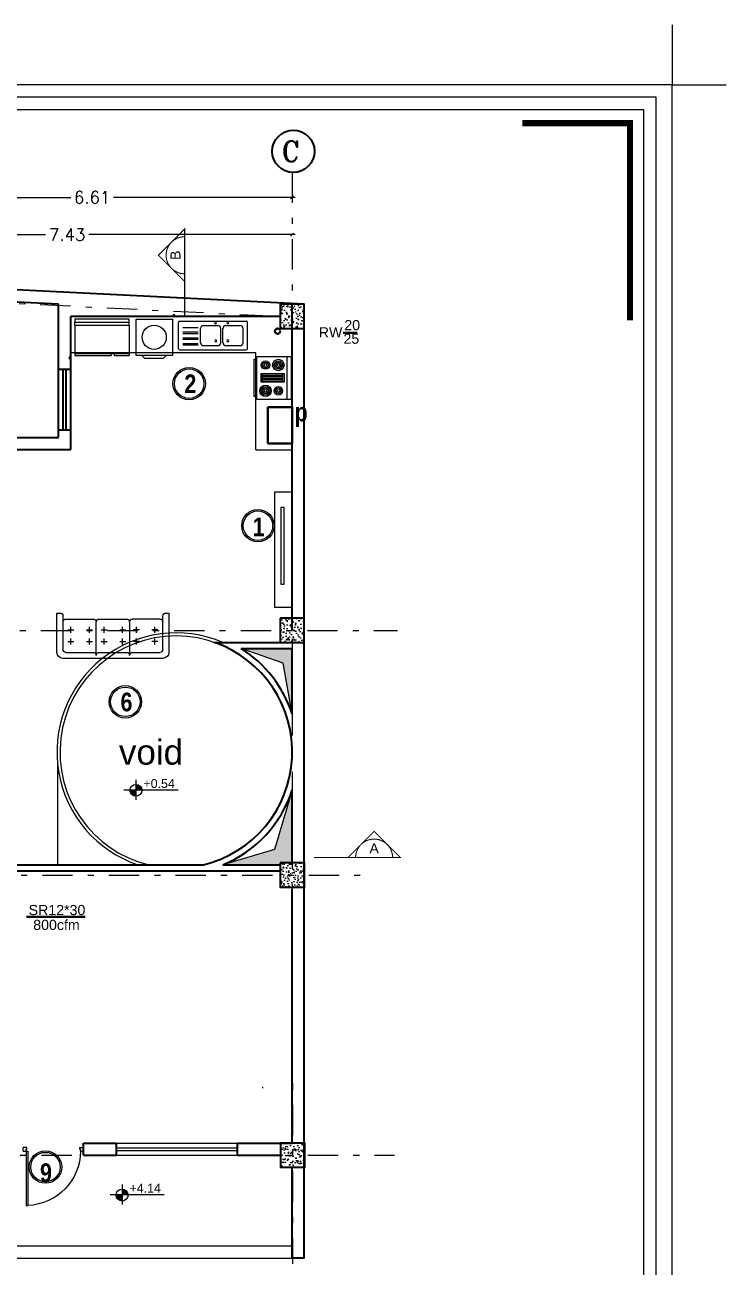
# Model space of a CAD drawing. Header units: inches. Extents: x 0 to 535, y -174 to 989.
# Drawn here: x 215.74 to 227.32, y -66.32 to -45.8 of the extents above; entities that cross this region are included whole.
import ezdxf
from ezdxf.enums import TextEntityAlignment as Align

# ---------------------------------------------------------------- set-up
doc = ezdxf.new("R2010")
doc.units = ezdxf.units.IN
doc.header["$MEASUREMENT"] = 0
doc.linetypes.add('DASHDOT', pattern=[1, 0.5, -0.25, 0, -0.25])
doc.linetypes.add('DASHDOT2', pattern=[0.5, 0.25, -0.125, 0, -0.125])
for name, color, linetype, lineweight in [('1', 1, 'Continuous', 9), ('AB', 1, 'DASHDOT2', 30), ('ax', 8, 'Continuous', 5), ('beton sabok', 9, 'Continuous', 5), ('dimension', 21, 'Continuous', 9), ('door', 1, 'Continuous', 5), ('font', 253, 'Continuous', 9), ('FUR', 252, 'Continuous', 5), ('Furniture', 175, 'Continuous', 5), ('HEATING', 1, 'Continuous', 30), ('kadr02$0$AEOCLG', 4, 'Continuous', 9), ('Kitchen', 7, 'Continuous', 5), ('wall', 51, 'Continuous', 25), ('window', 152, 'Continuous', 5)]:
    doc.layers.add(name, color=color, linetype=linetype, lineweight=lineweight)
doc.layers.add('Section', color=3, linetype='Continuous')
doc.styles.add('amir text b', font='swisscbo.ttf')
doc.styles.add('arial', font='arial.ttf')
doc.styles.add('ROMANT', font='romant')
doc.styles.get("Standard").update_dxf_attribs({"font": 'arial.ttf'})
doc.dimstyles.new('STANDARD$0', dxfattribs={"dimtxt": 0.2, "dimasz": 0.05, "dimexe": 0.05, "dimexo": 0.05, "dimgap": 0.05, "dimtad": 0, "dimzin": 0, "dimdsep": 46, "dimtxsty": 'ROMANT', "dimblk": 'OBLIQUE', "dimcen": 0, "dimdle": 0.05, "dimclrd": 256, "dimclre": 256, "dimclrt": 256, "dimadec": 0, "dimazin": 0, "dimtfac": 1, "dimtix": 1, "dimtofl": 0, "dimtmove": 1, "dimatfit": 3, "dimldrblk": 'OBLIQUE', "dimfxl": 1, "dimtolj": 1, "dimtzin": 0, "dimlwd": -1, "dimlwe": -1, "dimarcsym": 1})

# ---------------------------------------------------------------- blocks, each defined once
blk = doc.blocks.new('sofa25')
at = {"layer": 'Furniture'}
for p, q in [((0.825, 0.65), (-0.825, 0.65)), ((-0.925, 0.55), (-0.925, -0.1)), ((-0.825, -0.05), (-0.825, 0.5)), ((-0.775, 0.55), (-0.325, 0.55)), ((-0.694, 0.421), (-0.694, 0.322)), ((-0.389, 0.421), (-0.389, 0.322)), ((-0.275, 0.6), (-0.275, 0.05)), ((-0.225, 0.55), (0.225, 0.55)), ((-0.144, 0.421), (-0.144, 0.322)), ((0.161, 0.421), (0.161, 0.322)), ((0.275, 0.05), (0.275, 0.6)), ((0.325, 0.55), (0.775, 0.55)), ((0.389, 0.421), (0.389, 0.322)), ((0.694, 0.421), (0.694, 0.322)), ((0.825, 0.5), (0.825, -0.05)), ((0.925, -0.1), (0.925, 0.55)), ((-0.744, 0.372), (-0.644, 0.372)), ((-0.694, 0.226), (-0.694, 0.127)), ((-0.438, 0.372), (-0.339, 0.372)), ((-0.389, 0.226), (-0.389, 0.127)), ((-0.194, 0.372), (-0.094, 0.372)), ((-0.144, 0.226), (-0.144, 0.127)), ((0.112, 0.372), (0.211, 0.372)), ((0.161, 0.226), (0.161, 0.127)), ((0.438, 0.372), (0.339, 0.372)), ((0.389, 0.226), (0.389, 0.127)), ((0.744, 0.372), (0.644, 0.372)), ((0.694, 0.226), (0.694, 0.127)), ((-0.775, 0), (-0.325, 0)), ((-0.744, 0.176), (-0.644, 0.176)), ((-0.438, 0.176), (-0.339, 0.176)), ((-0.225, 0), (0.225, 0)), ((-0.194, 0.176), (-0.094, 0.176)), ((0.112, 0.176), (0.211, 0.176)), ((0.775, 0), (0.325, 0)), ((0.438, 0.176), (0.339, 0.176)), ((0.744, 0.176), (0.644, 0.176)), ((-0.925, -0.1), (-0.875, -0.1)), ((0.875, -0.1), (0.925, -0.1))]:
    blk.add_line(p, q, dxfattribs=at)
for centre, radius, start, end in [((-0.825, 0.55), 0.1, 90, 180), ((0.825, 0.55), 0.1, 0, 90), ((-0.775, 0.5), 0.05, 90, 180), ((-0.325, 0.6), 0.05, 270, 0), ((-0.225, 0.6), 0.05, 180, 270), ((0.225, 0.6), 0.05, 270, 0), ((0.325, 0.6), 0.05, 180, 270), ((0.775, 0.5), 0.05, 0, 90), ((-0.775, 0.05), 0.05, 180, 270), ((-0.325, 0.05), 0.05, 270, 0), ((-0.225, 0.05), 0.05, 180, 270), ((0.225, 0.05), 0.05, 270, 0), ((0.325, 0.05), 0.05, 180, 270), ((0.775, 0.05), 0.05, 270, 0), ((-0.875, -0.05), 0.05, 270, 0), ((0.875, -0.05), 0.05, 180, 270)]:
    blk.add_arc(centre, radius, start, end, dxfattribs=at)
blk = doc.blocks.new('ref12')
at = {"layer": 'Kitchen'}
for p, q in [((0, 0), (-0.9, 0)), ((-0.9, 0), (-0.9, -0.05)), ((0, -0.05), (0, 0)), ((-0.9, -0.05), (0, -0.05)), ((-0.9, -0.1), (-0.9, -0.05)), ((-0.9, -0.1), (-0.9, -0.6)), ((-0.9, -0.1), (0, -0.1)), ((0, -0.1), (0, -0.05)), ((0, -0.1), (0, -0.6)), ((-0.9, -0.57), (0, -0.57)), ((-0.9, -0.6), (-0.3, -0.6)), ((-0.3, -0.57), (-0.3, -0.6)), ((-0.25, -0.57), (-0.25, -0.6)), ((-0.25, -0.6), (0, -0.6))]:
    blk.add_line(p, q, dxfattribs=at)
blk = doc.blocks.new('co17')
at = {"layer": 'Kitchen'}
for p, q in [((-0.75, -0.075), (0, -0.075)), ((-0.45, -0.15), (-0.3, -0.15)), ((-0.425, -0.5), (-0.425, -0.15)), ((-0.4, -0.15), (-0.4, -0.5)), ((-0.375, -0.5), (-0.375, -0.15)), ((-0.35, -0.15), (-0.35, -0.5)), ((-0.325, -0.5), (-0.325, -0.15)), ((-0.6, -0.6), (-0.6, -0.625)), ((-0.55, -0.625), (-0.55, -0.6)), ((-0.3, -0.5), (-0.45, -0.5)), ((-0.2, -0.625), (-0.2, -0.6)), ((-0.15, -0.6), (-0.15, -0.625))]:
    blk.add_line(p, q, dxfattribs=at)
for points in [[(-0.75, -0.6), (-0.75, 0), (0, 0), (0, -0.6)], [(-0.45, -0.525), (-0.45, -0.125), (-0.3, -0.125), (-0.3, -0.525)], [(-0.7, -0.65), (-0.7, -0.625), (-0.05, -0.625), (-0.05, -0.65)]]:
    blk.add_lwpolyline(points, close=True, dxfattribs=at)
for centre, radius in [((-0.6, -0.225), 0.1), ((-0.6, -0.225), 0.075), ((-0.6, -0.225), 0.05), ((-0.6, -0.225), 0.025), ((-0.15, -0.225), 0.075), ((-0.15, -0.225), 0.05), ((-0.15, -0.225), 0.025), ((-0.6, -0.45), 0.075), ((-0.6, -0.45), 0.05), ((-0.6, -0.45), 0.025), ((-0.15, -0.45), 0.1), ((-0.15, -0.45), 0.075), ((-0.15, -0.45), 0.05), ((-0.15, -0.45), 0.025)]:
    blk.add_circle(centre, radius, dxfattribs=at)
blk = doc.blocks.new('WD_WIN4')
for p, q in [((-0.5, 0.5), (0.5, 0.5)), ((-0.5, 0.12), (0.5, 0.12)), ((-0.5, -0.12), (0.5, -0.12)), ((-0.5, -0.5), (0.5, -0.5))]:
    blk.add_line(p, q)
blk = doc.blocks.new('DR_D01')
for p, q in [((-0.45, 0.93), (-0.42, 0.93)), ((-0.45, 0.03), (-0.45, 0.93)), ((-0.42, 0.03), (-0.42, 0.93)), ((-0.5, 0.03), (-0.42, 0.03)), ((-0.5, 0.03), (-0.5, -0.03)), ((-0.45, 0.03), (-0.45, 0)), ((-0.45, 0), (-0.435, 0)), ((-0.435, 0), (-0.435, -0.03)), ((0.435, 0), (0.435, -0.03)), ((0.45, 0), (0.435, 0)), ((0.45, 0.03), (0.45, 0)), ((0.5, 0.03), (0.45, 0.03)), ((0.5, -0.03), (0.5, 0.03)), ((-0.435, -0.03), (-0.5, -0.03)), ((0.435, -0.03), (0.5, -0.03))]:
    blk.add_line(p, q)
blk.add_arc((-0.46, 0.021), 0.91, 0.5915, 87.4664)
blk = doc.blocks.new('beton')
at = {"layer": 'beton sabok'}
h = blk.add_hatch(dxfattribs=at)
h.set_pattern_fill('AR-CONC', color=256, scale=0.022857, angle=45)
h.set_pattern_definition([(95, (46.01481, 18.04323), (0.126069028, 0.105784475), [0.017142857, -0.18857143]), (40, (46.01481, 18.04323), (-0.14399821, 0.099147006), [0.013714286, -0.150857143]), (145.451444, (46.02532, 18.05205), (-0.01792918, 0.20493148), [0.014569187, -0.160261054]), (91.1842, (45.98248, 18.07555), (0.1992442, 0.14574029), [0.02571429, -0.28285714]), (141.635635, (45.9991, 18.0877), (-0.00637716, 0.30850552), [0.02185379, -0.24039172]), (36.184164, (45.98248, 18.07555), (-0.00637716, 0.30850552), [0.02057143, -0.22628571]), (66, (46.00673, 18.08364), (0.161547788, 0.03140171), [0.017142857, -0.18857143]), (11, (46.00673, 18.08364), (-0.07787625, 0.156527642), [0.013714286, -0.150857143]), (116.451445, (46.02019, 18.08625), (0.083671537, 0.18792935), [0.014569186, -0.160261054]), (82.5, (46.01481, 18.04323), (-0.0518384424, 0.055769101), [0, -0.149028571, 0, -0.153142857, 0, -0.151428571]), (52.5, (46.01481, 18.04323), (-0.021228101, 0.106265017), [0, -0.087314286, 0, -0.1456, 0, -0.057714286]), (12.5, (45.97877, 18.00719), (0.0899241525, 0.082633317), [0, -0.057142857, 0, -0.178285714, 0, -0.236571429]), (2.5, (45.9626, 17.99103), (0.07807771, 0.110436527), [0, -0.074285714, 0, -0.1184, 0, -0.168])])
h.paths.add_polyline_path([(326.844, 567.847), (327.244, 567.847), (327.244, 568.247), (326.844, 568.247)])
at = {"layer": 'wall'}
blk.add_lwpolyline([(327.244, 568.247), (327.244, 567.847), (326.844, 567.847), (326.844, 568.247)], close=True, dxfattribs=at)
blk = doc.blocks.new('_Oblique')
at = {"color": 0, "linetype": 'ByBlock', "lineweight": -2}
blk.add_line((-0.5, -0.5), (0.5, 0.5), dxfattribs=at)
blk = doc.blocks.new('*D167')
at = {"layer": 'Defpoints', "color": 0, "transparency": 16777216}
for p in [(32.954, 38.09), (32.763, 32.316), (32.926, 32.316)]:
    blk.add_point(p, dxfattribs=at)
at = {"layer": 'dimension', "transparency": 16777216}
for p, q in [((32.904, 38.09), (32.713, 38.09)), ((32.763, 38.14), (32.763, 35.563)), ((32.763, 32.266), (32.763, 34.844)), ((32.876, 32.316), (32.713, 32.316))]:
    blk.add_line(p, q, dxfattribs=at)
at = {"layer": 'dimension', "transparency": 16777216, "xscale": 0.05, "yscale": 0.05, "zscale": 0.05}
for p, rotation in [((32.763, 38.09), 90), ((32.763, 32.316), 270)]:
    blk.add_blockref('_Oblique', p, dxfattribs=dict(at, rotation=rotation))
at = {"layer": 'dimension', "transparency": 16777216, "insert": (32.763, 35.203), "char_height": 0.2, "attachment_point": 5, "rotation": 90, "style": 'ROMANT'}
blk.add_mtext('\\A1;5.77', dxfattribs=at)
blk = doc.blocks.new('*D168')
at = {"layer": 'Defpoints', "color": 0, "transparency": 16777216}
for p in [(32.467, 32.316), (32.406, 28.274), (32.763, 28.274)]:
    blk.add_point(p, dxfattribs=at)
at = {"layer": 'dimension', "transparency": 16777216}
for p, q in [((32.517, 32.316), (32.813, 32.316)), ((32.763, 32.366), (32.763, 30.664)), ((32.763, 28.224), (32.763, 29.926)), ((32.456, 28.274), (32.813, 28.274))]:
    blk.add_line(p, q, dxfattribs=at)
at = {"layer": 'dimension', "transparency": 16777216, "xscale": 0.05, "yscale": 0.05, "zscale": 0.05}
for p, rotation in [((32.763, 32.316), 90), ((32.763, 28.274), 270)]:
    blk.add_blockref('_Oblique', p, dxfattribs=dict(at, rotation=rotation))
at = {"layer": 'dimension', "transparency": 16777216, "insert": (32.763, 30.295), "char_height": 0.2, "attachment_point": 5, "rotation": 90, "style": 'ROMANT'}
blk.add_mtext('\\A1;4.04', dxfattribs=at)
blk = doc.blocks.new('*D169')
at = {"layer": 'Defpoints', "color": 0, "transparency": 16777216}
for p in [(33.172, 28.274), (32.763, 23.647), (33.172, 23.647)]:
    blk.add_point(p, dxfattribs=at)
at = {"layer": 'dimension', "transparency": 16777216}
for p, q in [((32.763, 28.324), (32.763, 26.325)), ((33.122, 28.274), (32.713, 28.274)), ((32.763, 23.597), (32.763, 25.596)), ((33.122, 23.647), (32.713, 23.647))]:
    blk.add_line(p, q, dxfattribs=at)
at = {"layer": 'dimension', "transparency": 16777216, "xscale": 0.05, "yscale": 0.05, "zscale": 0.05}
for p, rotation in [((32.763, 28.274), 90), ((32.763, 23.647), 270)]:
    blk.add_blockref('_Oblique', p, dxfattribs=dict(at, rotation=rotation))
at = {"layer": 'dimension', "transparency": 16777216, "insert": (32.763, 25.961), "char_height": 0.2, "attachment_point": 5, "rotation": 90, "style": 'ROMANT'}
blk.add_mtext('\\A1;4.63', dxfattribs=at)
blk = doc.blocks.new('*D170')
at = {"layer": 'Defpoints', "color": 0, "transparency": 16777216}
for p in [(38.306, 39.468), (38.306, 39.468), (33.975, 39.392)]:
    blk.add_point(p, dxfattribs=at)
at = {"layer": 'dimension', "transparency": 16777216}
for p, q in [((33.925, 39.468), (35.777, 39.468)), ((33.975, 39.442), (33.975, 39.518)), ((38.356, 39.468), (36.505, 39.468))]:
    blk.add_line(p, q, dxfattribs=at)
at = {"layer": 'dimension', "transparency": 16777216, "xscale": 0.05, "yscale": 0.05, "zscale": 0.05, "rotation": 180}
blk.add_blockref('_Oblique', (33.975, 39.468), dxfattribs=at)
at = {"layer": 'dimension', "transparency": 16777216, "xscale": 0.05, "yscale": 0.05, "zscale": 0.05}
blk.add_blockref('_Oblique', (38.306, 39.468), dxfattribs=at)
at = {"layer": 'dimension', "transparency": 16777216, "insert": (36.141, 39.468), "char_height": 0.2, "attachment_point": 5, "style": 'ROMANT'}
blk.add_mtext('\\A1;4.33', dxfattribs=at)
blk = doc.blocks.new('*D171')
at = {"layer": 'Defpoints', "color": 0, "transparency": 16777216}
for p in [(44.912, 39.597), (44.912, 39.469), (38.306, 38.703)]:
    blk.add_point(p, dxfattribs=at)
at = {"layer": 'dimension', "transparency": 16777216}
for p, q in [((38.256, 39.469), (41.259, 39.469)), ((38.306, 38.753), (38.306, 39.519)), ((44.962, 39.469), (41.959, 39.469)), ((44.912, 39.547), (44.912, 39.419))]:
    blk.add_line(p, q, dxfattribs=at)
at = {"layer": 'dimension', "transparency": 16777216, "xscale": 0.05, "yscale": 0.05, "zscale": 0.05, "rotation": 180}
blk.add_blockref('_Oblique', (38.306, 39.469), dxfattribs=at)
at = {"layer": 'dimension', "transparency": 16777216, "xscale": 0.05, "yscale": 0.05, "zscale": 0.05}
blk.add_blockref('_Oblique', (44.912, 39.469), dxfattribs=at)
at = {"layer": 'dimension', "transparency": 16777216, "insert": (41.609, 39.469), "char_height": 0.2, "attachment_point": 5, "style": 'ROMANT'}
blk.add_mtext('\\A1;6.61', dxfattribs=at)
blk = doc.blocks.new('*D172')
at = {"layer": 'Defpoints', "color": 0, "transparency": 16777216}
for p in [(37.481, 38.853), (44.912, 38.853), (44.912, 38.853)]:
    blk.add_point(p, dxfattribs=at)
at = {"layer": 'dimension', "transparency": 16777216}
for p, q in [((37.431, 38.853), (40.837, 38.853)), ((44.962, 38.853), (41.556, 38.853))]:
    blk.add_line(p, q, dxfattribs=at)
at = {"layer": 'dimension', "transparency": 16777216, "xscale": 0.05, "yscale": 0.05, "zscale": 0.05, "rotation": 180}
blk.add_blockref('_Oblique', (37.481, 38.853), dxfattribs=at)
at = {"layer": 'dimension', "transparency": 16777216, "xscale": 0.05, "yscale": 0.05, "zscale": 0.05}
blk.add_blockref('_Oblique', (44.912, 38.853), dxfattribs=at)
at = {"layer": 'dimension', "transparency": 16777216, "insert": (41.196, 38.853), "char_height": 0.2, "attachment_point": 5, "style": 'ROMANT'}
blk.add_mtext('\\A1;7.43', dxfattribs=at)
blk = doc.blocks.new('fgh')
at = {"layer": 'ax', "color": 67, "linetype": 'DASHDOT', "true_color": 0x727430}
for p, q in [((33.955, 39.879), (34.66, 22.701)), ((37.48, 39.879), (37.486, 31.832)), ((38.306, 39.881), (38.311, 21.997)), ((44.912, 39.879), (44.916, 21.85)), ((31.964, 38.14), (44.712, 37.501)), ((31.964, 32.316), (46.654, 32.316)), ((31.987, 28.274), (46.207, 28.274)), ((31.972, 23.647), (46.6, 23.647))]:
    blk.add_line(p, q, dxfattribs=at)
at = {"layer": 'dimension', "lineweight": -3}
for centre in [(33.974, 40.229), (37.418, 40.227), (38.343, 40.229), (44.932, 40.229), (31.615, 38.161), (31.614, 32.272), (31.628, 28.308), (31.625, 23.715)]:
    blk.add_circle(centre, 0.35, dxfattribs=at)
at = {"xscale": -1}
for p in [(361.082, -530.002), (364.525, -530.173), (371.957, -530.545), (361.334, -535.73), (365.352, -535.731), (371.957, -535.729), (361.503, -539.773), (365.353, -539.773), (371.958, -539.771), (361.709, -544.399), (365.361, -544.4), (371.963, -544.4)]:
    blk.add_blockref('beton', p, dxfattribs=at)
at = {"layer": 'dimension', "lineweight": -3, "style": 'ROMANT'}
for s, p in [('A', (33.82, 40.099)), ('B', (37.247, 40.054)), ('B', (38.173, 40.056)), ('C', (44.735, 40.062)), ('1', (31.466, 38.025)), ('2', (31.466, 32.136)), ('3', (31.48, 28.172)), ('4', (31.476, 23.579))]:
    blk.add_text(s, height=0.334, dxfattribs=at).set_placement(p)
at = {"layer": 'dimension'}
blk.add_text('/', height=0.139, dxfattribs=at).set_placement((37.508, 40.401))
for base, p1, p2, picture, middle in [((38.306, 39.468), (33.975, 39.392), (38.306, 39.468), '*D170', (36.141, 39.468)), ((44.912, 39.469), (38.306, 38.703), (44.912, 39.597), '*D171', (41.609, 39.469)), ((44.912, 38.853), (37.481, 38.853), (44.912, 38.853), '*D172', (41.196, 38.853))]:
    dim = blk.add_linear_dim(base=base, p1=p1, p2=p2, dimstyle='STANDARD$0', dxfattribs=at)
    dim.commit()
    dim.dimension.update_dxf_attribs({"geometry": picture, "text_midpoint": middle})
for base, p1, p2, picture, middle in [((32.763, 32.316), (32.954, 38.09), (32.926, 32.316), '*D167', (32.763, 35.203)), ((32.763, 28.274), (32.467, 32.316), (32.406, 28.274), '*D168', (32.763, 30.295)), ((32.763, 23.647), (33.172, 28.274), (33.172, 23.647), '*D169', (32.763, 25.961))]:
    dim = blk.add_linear_dim(base=base, p1=p1, p2=p2, angle=90, dimstyle='STANDARD$0', dxfattribs=at)
    dim.commit()
    dim.dimension.update_dxf_attribs({"geometry": picture, "text_midpoint": middle})

msp = doc.modelspace()

# ---------------------------------------------------------------- hatches: boundary and pattern name
at = {"layer": '1'}
h = msp.add_hatch(color=256, dxfattribs=at)
h.dxf.hatch_style = 1
h.paths.add_polyline_path([(220.157, -56.099), (219.312, -56.099), (220.007, -56.341), (220.157, -57.176)])
h = msp.add_hatch(color=256, dxfattribs=at)
h.dxf.hatch_style = 1
h.paths.add_polyline_path([(220.157, -58.44), (219.863, -59.42), (219.012, -59.672), (219.958, -59.672), (219.958, -59.639), (220.157, -59.639)])
at = {"layer": 'font'}
h = msp.add_hatch(color=256, dxfattribs=at)
h.dxf.hatch_style = 1
h.paths.add_polyline_path([(217.676, -58.439, 0.413571), (217.575, -58.342), (217.575, -58.439)])
h.paths.add_polyline_path([(217.575, -58.54), (217.575, -58.439), (217.478, -58.439, 0.004741), (217.478, -58.441, 0.409311)])
h = msp.add_hatch(color=256, dxfattribs=at)
h.dxf.hatch_style = 1
h.paths.add_polyline_path([(217.446, -65.124, 0.413571), (217.346, -65.027), (217.346, -65.124)])
h.paths.add_polyline_path([(217.346, -65.224), (217.346, -65.124), (217.249, -65.124, 0.004741), (217.249, -65.126, 0.409311)])

# ---------------------------------------------------------------- linework, layer by layer
for p, q in [((216.3, -52.484), (216.3, -51.484)), ((216.376, -52.484), (216.376, -51.484)), ((216.424, -52.484), (216.424, -51.484)), ((216.5, -52.484), (216.5, -51.484))]:
    msp.add_line(p, q)
at = {"layer": '1'}
for p, q in [((220.007, -56.341), (219.312, -56.099)), ((220.157, -57.176), (220.007, -56.341)), ((220.157, -58.44), (219.863, -59.42)), ((219.863, -59.42), (219.012, -59.672))]:
    msp.add_line(p, q, dxfattribs=at)
for points in [[(213.463, -76.171), (226.171, -76.171), (226.171, -46.994), (205.726, -46.994), (205.726, -76.171), (213.463, -76.171)], [(225.965, -74.46), (225.965, -47.2), (205.932, -47.2), (205.932, -74.46)]]:
    msp.add_lwpolyline(points, dxfattribs=at)
at = {"layer": 'AB', "color": 1, "linetype": 'DASHDOT2', "lineweight": 30}
msp.add_line((221.001, -50.883), (221.23, -50.883), dxfattribs=at)
msp.add_circle((219.915, -50.857), 0.0424, dxfattribs=at)
at = {"layer": 'dimension', "color": 1, "linetype": 'Continuous', "lineweight": 30}
for p, q in [((219.757, -52.71), (219.757, -52.11)), ((219.757, -52.11), (220.157, -52.11)), ((220.157, -52.11), (220.157, -52.71)), ((220.157, -52.71), (219.757, -52.71))]:
    msp.add_line(p, q, dxfattribs=at)
at = {"layer": 'dimension', "const_width": 0.103}
msp.add_lwpolyline([(223.959, -47.42), (225.736, -47.42), (225.736, -50.677)], dxfattribs=at)
at = {"layer": 'door'}
for p, q in [((219.557, -51.213), (216.5, -51.213)), ((219.557, -52.817), (219.557, -51.213)), ((219.557, -52.817), (220.157, -52.817)), ((219.957, -55.999), (220.158, -55.999)), ((216.28, -57.974), (216.28, -59.672)), ((215.561, -65.967), (220.157, -65.967)), ((215.561, -66.167), (220.157, -66.167))]:
    msp.add_line(p, q, dxfattribs=at)
for radius, start, end in [(1.968, 66.8559, 251.3305), (1.918, 283.5706, 256.4294)]:
    msp.add_arc((218.24, -57.808), radius, start, end, dxfattribs=at)
at = {"layer": 'font'}
for p, q in [((217.577, -58.266), (217.577, -58.6)), ((218.272, -58.439), (217.378, -58.439)), ((217.347, -64.95), (217.347, -65.284)), ((218.042, -65.124), (217.149, -65.124))]:
    msp.add_line(p, q, dxfattribs=at)
for centre, radius in [((218.456, -51.724), 0.268), ((218.456, -51.724), 0.243), ((219.591, -54.07), 0.268), ((219.591, -54.07), 0.243), ((217.401, -56.979), 0.268), ((217.401, -56.979), 0.243), ((217.577, -58.441), 0.0988), ((216.082, -64.664), 0.268), ((216.082, -64.664), 0.243), ((217.347, -65.126), 0.0988)]:
    msp.add_circle(centre, radius, dxfattribs=at)
at = {"layer": 'FUR', "color": 7}
for p, q in [((218.278, -51.148), (218.278, -50.711)), ((218.297, -50.692), (219.399, -50.692)), ((218.349, -50.798), (218.606, -50.798)), ((218.349, -50.87), (218.606, -50.87)), ((218.644, -51.048), (218.644, -50.81)), ((218.691, -50.763), (218.929, -50.763)), ((218.976, -51.048), (218.976, -50.81)), ((219.014, -51.048), (219.014, -50.81)), ((219.062, -50.763), (219.299, -50.763)), ((219.347, -51.048), (219.347, -50.81)), ((219.418, -51.148), (219.418, -50.711)), ((218.349, -50.893), (218.606, -50.893)), ((218.349, -50.965), (218.606, -50.965)), ((218.349, -50.988), (218.606, -50.988)), ((218.349, -51.06), (218.606, -51.06)), ((218.349, -51.083), (218.606, -51.083)), ((218.691, -51.095), (218.929, -51.095)), ((219.062, -51.095), (219.299, -51.095)), ((218.297, -51.167), (219.399, -51.167))]:
    msp.add_line(p, q, dxfattribs=at)
for centre, radius, start, end in [((218.202, -50.597), 0.0166, 0, 180), ((218.202, -50.597), 0.0166, 180, 0), ((218.297, -50.711), 0.019, 90, 180), ((218.691, -50.81), 0.0475, 90, 180), ((218.892, -50.717), 0.0166, 0, 180), ((218.892, -50.717), 0.0166, 180, 0), ((218.929, -50.81), 0.0475, 0, 90), ((219.062, -50.81), 0.0475, 90, 180), ((219.092, -50.717), 0.0166, 0, 180), ((219.092, -50.717), 0.0166, 180, 0), ((219.299, -50.81), 0.0475, 0, 90), ((219.399, -50.711), 0.019, 0, 90), ((218.691, -51.048), 0.0475, 180, 270), ((218.895, -51.015), 0.0166, 0, 180), ((218.895, -51.015), 0.0166, 180, 0), ((218.929, -51.048), 0.0475, 270, 0), ((219.062, -51.048), 0.0475, 180, 270), ((219.095, -51.015), 0.0166, 0, 180), ((219.095, -51.015), 0.0166, 180, 0), ((219.299, -51.048), 0.0475, 270, 0), ((216.484, -51.295), 0.0166, 0, 180), ((216.484, -51.295), 0.0166, 180, 0), ((218.297, -51.148), 0.019, 180, 270), ((219.399, -51.148), 0.019, 270, 0)]:
    msp.add_arc(centre, radius, start, end, dxfattribs=at)
at = {"layer": 'Furniture', "color": 7}
for p, q in [((217.578, -50.657), (218.178, -50.657)), ((217.578, -51.257), (217.578, -50.657)), ((217.578, -51.257), (217.578, -50.657)), ((217.578, -50.657), (218.178, -50.657)), ((218.178, -50.657), (218.178, -51.257)), ((218.178, -50.657), (218.178, -51.257)), ((218.178, -51.257), (217.578, -51.257)), ((218.178, -51.257), (217.578, -51.257)), ((217.723, -51.307), (217.673, -51.257)), ((217.723, -51.307), (217.673, -51.257)), ((218.078, -51.257), (218.028, -51.307)), ((218.078, -51.257), (218.028, -51.307)), ((218.028, -51.307), (217.723, -51.307)), ((218.028, -51.307), (217.723, -51.307)), ((219.66, -63.348), (219.68, -63.348))]:
    msp.add_line(p, q, dxfattribs=at)
at = {"layer": 'Furniture'}
for points in [[(219.864, -55.413), (220.157, -55.413), (220.157, -53.516), (219.864, -53.516)], [(219.97, -55.035), (220.025, -55.035), (220.025, -53.77), (219.97, -53.77)]]:
    msp.add_lwpolyline(points, close=True, dxfattribs=at)
at = {"layer": 'Furniture', "color": 7}
msp.add_circle((217.878, -50.957), 0.2, dxfattribs=at)
msp.add_circle((217.878, -50.957), 0.2, dxfattribs=at)
at = {"layer": 'HEATING', "color": 1, "linetype": 'Continuous', "lineweight": 30}
msp.add_line((215.771, -60.532), (216.737, -60.532), dxfattribs=at)
at = {"layer": 'kadr02$0$AEOCLG'}
msp.add_lwpolyline([(226.43, -45.797), (226.43, -46.785), (227.324, -46.785)], dxfattribs=at)
msp.add_lwpolyline([(226.43, -46.785), (205.43, -46.785), (205.43, -76.485), (226.43, -76.485)], close=True, dxfattribs=at)
at = {"layer": 'Section', "color": 251, "const_width": 0.0173}
for points in [[(218.381, -50.036), (218.381, -49.169), (217.948, -49.603)], [(221.077, -59.552), (221.943, -59.552), (221.51, -59.119)]]:
    msp.add_lwpolyline(points, close=True, dxfattribs=at)
for points in [[(218.381, -49.909, -1), (218.381, -49.296, -1)], [(221.204, -59.552, -1), (221.816, -59.552, -1)]]:
    msp.add_lwpolyline(points, format="xyb", dxfattribs=at)
for points in [[(218.381, -50.011), (218.381, -50.593)], [(221.102, -59.552), (220.519, -59.552)]]:
    msp.add_lwpolyline(points, dxfattribs=at)
at = {"layer": 'wall'}
for p, q in [((220.357, -50.413), (209.06, -49.847)), ((216.3, -50.41), (213.3, -50.26)), ((216.3, -51.484), (216.3, -50.41)), ((220.157, -55.799), (220.157, -50.413)), ((220.357, -66.167), (220.357, -50.413)), ((219.957, -50.613), (216.5, -50.613)), ((216.5, -51.484), (216.5, -50.613)), ((220.157, -50.613), (220.157, -50.613)), ((220.157, -55.599), (220.157, -50.813)), ((216.3, -51.484), (216.5, -51.484)), ((216.3, -52.613), (216.3, -52.484)), ((216.3, -52.484), (216.5, -52.484)), ((216.5, -52.813), (216.5, -52.484)), ((215.561, -52.613), (216.3, -52.613)), ((215.561, -52.813), (216.5, -52.813)), ((218.876, -55.999), (219.957, -55.999)), ((219.312, -56.099), (220.157, -56.099)), ((220.157, -57.176), (220.157, -56.099)), ((220.157, -57.882), (220.157, -57.733)), ((220.157, -57.882), (220.157, -57.733)), ((220.157, -59.639), (220.157, -58.44)), ((215.361, -59.672), (218.691, -59.672)), ((215.461, -59.672), (218.69, -59.672)), ((219.012, -59.672), (219.957, -59.672)), ((215.461, -59.772), (219.957, -59.772)), ((216.712, -64.269), (217.256, -64.269)), ((216.712, -64.469), (216.712, -64.269)), ((217.256, -64.469), (217.256, -64.269)), ((219.256, -64.269), (220.157, -64.269)), ((219.256, -64.469), (219.256, -64.269)), ((216.712, -64.469), (217.256, -64.469)), ((219.256, -64.469), (219.957, -64.469)), ((220.157, -66.167), (220.157, -64.667)), ((220.357, -66.167), (220.157, -66.167))]:
    msp.add_line(p, q, dxfattribs=at)
at = {"layer": 'wall', "color": 7}
msp.add_line((220.157, -64.269), (220.157, -60.072), dxfattribs=at)
at = {"layer": 'wall'}
for radius, start, end in [(1.918, 283.5706, 70.6468), (2.018, 18.1284, 57.9053), (2.018, 292.4964, 341.8952)]:
    msp.add_arc((218.24, -57.808), radius, start, end, dxfattribs=at)

# ---------------------------------------------------------------- block references
at = {"layer": 'door', "color": 7}
msp.add_blockref('fgh', (175.244, -88.115), dxfattribs=at)
at = {"layer": 'Furniture'}
msp.add_blockref('ref12', (217.465, -50.658), dxfattribs=at)
at = {"layer": 'Furniture', "xscale": 0.9448818897635647, "yscale": 0.9448818897635647, "zscale": 0.9448818897635647, "rotation": 270}
msp.add_blockref('co17', (220.141, -51.983), dxfattribs=at)
at = {"layer": 'Furniture', "xscale": -1, "rotation": 180}
msp.add_blockref('sofa25', (217.196, -55.612), dxfattribs=at)
at = {"layer": 'window', "xscale": -1, "rotation": 180}
msp.add_blockref('DR_D01', (216.212, -64.369), dxfattribs=at)
at = {"layer": 'window', "color": 7, "xscale": -2, "yscale": 0.2, "zscale": 2, "rotation": 180}
msp.add_blockref('WD_WIN4', (218.256, -64.369), dxfattribs=at)

# ---------------------------------------------------------------- texts
msp.add_text('void', height=0.4138).set_placement((217.295, -58.017))
at = {"layer": 'font', "color": 1}
for s, p in [('20', (221.018, -50.84)), ('RW', (220.596, -50.96)), ('25', (221.004, -51.065)), ('SR12*30', (215.804, -60.502)), ('800cfm', (215.88, -60.747))]:
    msp.add_text(s, height=0.1676, dxfattribs=at).set_placement(p)
at = {"layer": 'font'}
for s, p in [('+0.54', (217.7, -58.402)), ('+4.14', (217.47, -65.086))]:
    msp.add_text(s, height=0.1466, dxfattribs=at).set_placement(p)
at = {"layer": 'font', "char_height": 0.309, "attachment_point": 1, "style": 'amir text b'}
for s, insert in [('2', (218.377, -51.571)), ('1', (219.505, -53.935)), ('6', (217.322, -56.827)), ('9', (215.992, -64.603))]:
    msp.add_mtext_dynamic_manual_height_columns(s, width=0.24694, gutter_width=1.031, heights=[0], dxfattribs=dict(at, insert=insert))
at = {"layer": 'font', "color": 1, "insert": (220.196, -52.038), "char_height": 0.309, "attachment_point": 1, "style": 'amir text b'}
msp.add_mtext_dynamic_manual_height_columns('p', width=0.24694, gutter_width=1.031, heights=[0], dxfattribs=at)
at = {"layer": 'Section', "style": 'arial', "flags": 4}
msp.add_attdef('B', text='A', height=0.167, rotation=90, dxfattribs=at).set_placement((218.229, -49.603), align=Align.MIDDLE)
msp.add_attdef('A', text='A', height=0.167, dxfattribs=at).set_placement((221.51, -59.4), align=Align.MIDDLE)

doc.saveas('drawing.dxf')
